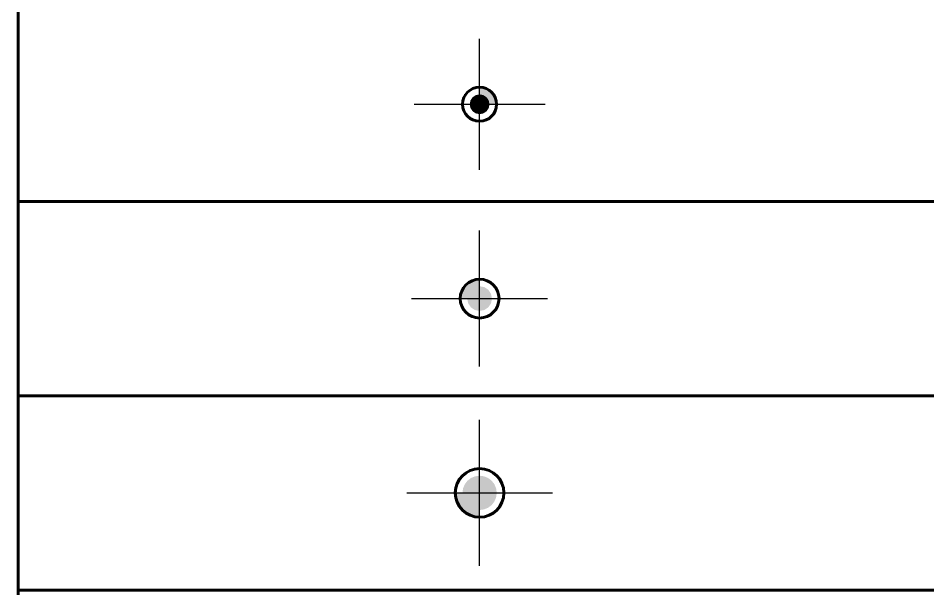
# Model space of a CAD drawing. Extents: x 260 to 1101, y 70 to 664.
# Drawn here: x 370.08 to 407.55, y 255.84 to 279.33 of the extents above; entities that cross this region are included whole.
import ezdxf

# ---------------------------------------------------------------- set-up
doc = ezdxf.new("R2010")
doc.units = 0
doc.header["$MEASUREMENT"] = 0
doc.layers.add('PDF _Геометрия', color=7, linetype='CONTINUOUS')
doc.layers.add('PDF _Сплошная заливка', color=7, linetype='CONTINUOUS')

msp = doc.modelspace()

# ---------------------------------------------------------------- hatches: boundary and pattern name
at = {"layer": 'PDF _Сплошная заливка', "transparency": 33554559}
for points in [[(389.085, 275.789), (389.085, 276.494), (389.268, 276.471), (389.438, 276.4), (389.585, 276.288), (389.697, 276.142), (389.767, 275.971), (389.792, 275.789)], [(389.085, 275.789), (389.085, 276.196), (389.241, 276.165), (389.374, 276.077), (389.462, 275.944), (389.493, 275.789)], [(389.085, 267.789), (388.278, 267.789), (388.306, 267.997), (388.386, 268.192), (388.515, 268.359), (388.682, 268.487), (388.877, 268.568), (389.085, 268.595)], [(389.085, 267.789), (388.575, 267.789), (388.614, 267.984), (388.725, 268.149), (388.89, 268.259), (389.085, 268.298)], [(389.085, 259.789), (389.085, 258.78), (388.824, 258.814), (388.581, 258.915), (388.372, 259.075), (388.212, 259.284), (388.111, 259.527), (388.076, 259.789)], [(389.085, 259.789), (389.085, 259.082), (388.903, 259.107), (388.732, 259.177), (388.586, 259.289), (388.474, 259.436), (388.403, 259.606), (388.379, 259.789)]]:
    msp.add_hatch(color=256, dxfattribs=at).paths.add_polyline_path(points)
at = {"layer": 'PDF _Сплошная заливка', "true_color": 0xffffff, "transparency": 33554559}
for points in [[(388.677, 275.789), (388.709, 275.944), (388.797, 276.077), (388.929, 276.165), (389.085, 276.196), (389.085, 275.789)], [(389.085, 275.381), (388.929, 275.412), (388.797, 275.5), (388.709, 275.632), (388.677, 275.789), (389.085, 275.789)], [(389.493, 275.789), (389.462, 275.632), (389.374, 275.5), (389.241, 275.412), (389.085, 275.381), (389.085, 275.789)], [(389.085, 268.298), (389.28, 268.259), (389.446, 268.149), (389.556, 267.984), (389.595, 267.789), (389.085, 267.789)], [(389.085, 267.279), (388.89, 267.317), (388.725, 267.428), (388.614, 267.593), (388.575, 267.789), (389.085, 267.789)], [(389.595, 267.789), (389.556, 267.593), (389.446, 267.428), (389.28, 267.317), (389.085, 267.279), (389.085, 267.789)], [(388.379, 259.789), (388.403, 259.971), (388.474, 260.141), (388.586, 260.288), (388.732, 260.4), (388.903, 260.47), (389.085, 260.494), (389.085, 259.789)], [(389.085, 260.494), (389.268, 260.47), (389.438, 260.4), (389.585, 260.288), (389.697, 260.141), (389.767, 259.971), (389.792, 259.789), (389.085, 259.789)], [(389.792, 259.789), (389.767, 259.606), (389.697, 259.436), (389.585, 259.289), (389.438, 259.177), (389.268, 259.107), (389.085, 259.082), (389.085, 259.789)]]:
    msp.add_hatch(color=7, dxfattribs=at).paths.add_polyline_path(points)

# ---------------------------------------------------------------- linework, layer by layer
at = {"layer": 'PDF _Геометрия', "lineweight": 60}
msp.add_lwpolyline([(545.708, 287.788), (370.082, 287.788), (370.082, 279.789), (545.708, 279.789), (370.082, 279.789), (370.082, 271.789), (545.708, 271.789), (370.082, 271.789), (370.082, 263.789), (545.708, 263.789), (370.082, 263.789), (370.082, 255.789), (545.708, 255.789), (370.082, 255.789), (370.082, 247.789), (545.708, 247.789), (370.082, 247.789), (370.082, 239.788), (545.708, 239.788)], dxfattribs=at)
at = {"layer": 'PDF _Геометрия', "lineweight": 30}
for points in [[(389.085, 273.089), (389.085, 278.489)], [(389.085, 273.388), (389.085, 278.188)], [(386.385, 275.789), (391.786, 275.789)], [(386.685, 275.789), (391.486, 275.789)], [(389.085, 264.988), (389.085, 270.588)], [(389.085, 265.288), (389.085, 270.288)], [(386.285, 267.789), (391.886, 267.789)], [(386.585, 267.789), (391.586, 267.789)], [(389.085, 256.788), (389.085, 262.789)], [(389.085, 257.089), (389.085, 262.488)], [(386.085, 259.789), (392.086, 259.789)], [(386.385, 259.789), (391.786, 259.789)]]:
    msp.add_lwpolyline(points, dxfattribs=at)
at = {"layer": 'PDF _Геометрия', "lineweight": 60}
for centre, radius in [((389.085, 275.788), 0.7), ((389.085, 267.788), 0.8), ((389.085, 259.788), 1)]:
    msp.add_circle(centre, radius, dxfattribs=at)

doc.saveas('drawing.dxf')
